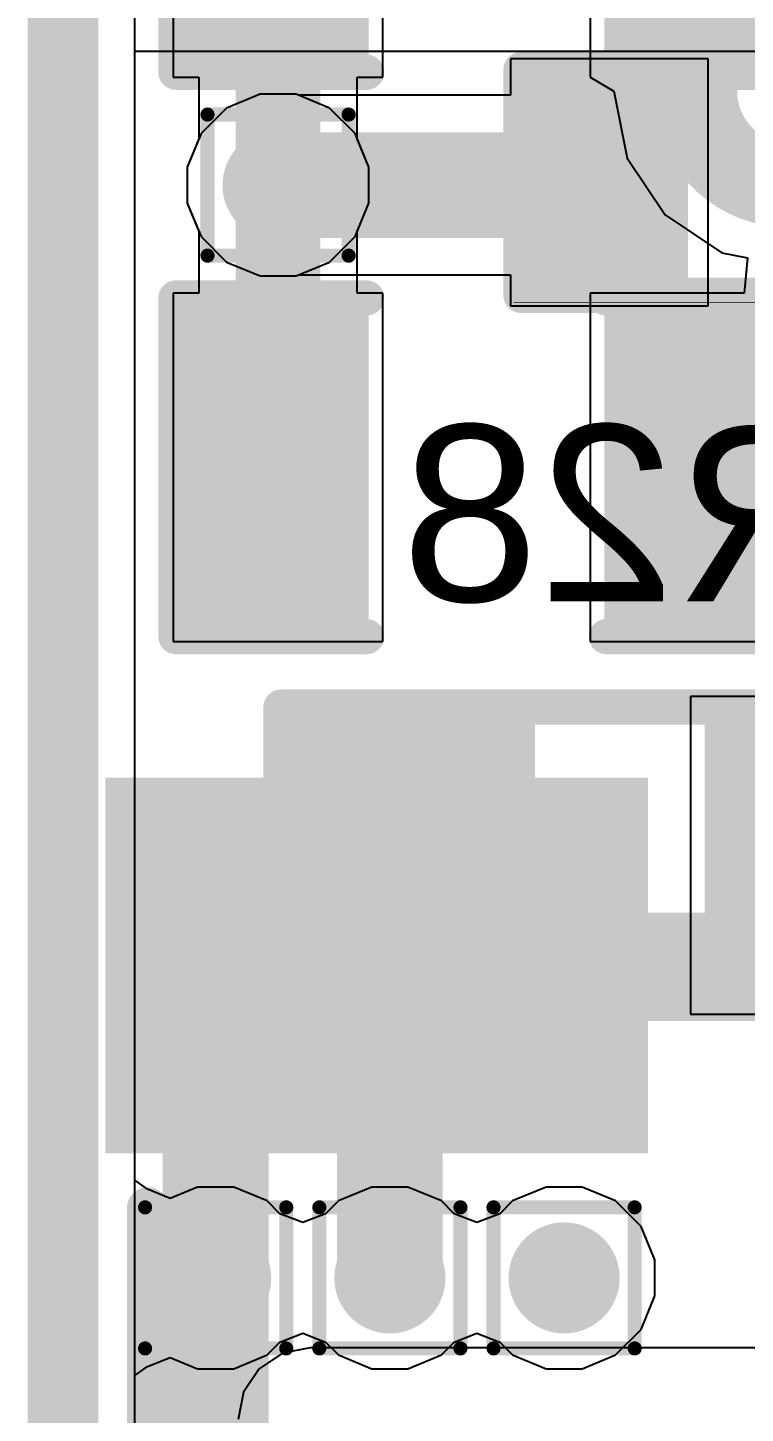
# Model space of a CAD drawing. Header units: inches. Extents: x -12 to 5355, y -7 to 5366.
# Drawn here: x -0.127 to 2.455, y 16.152 to 21.141 of the extents above; entities that cross this region are included whole.
import ezdxf

# ---------------------------------------------------------------- set-up
doc = ezdxf.new("R2010")
doc.units = ezdxf.units.IN
for name, color, linetype in [('Board Outline', 216, 'Continuous'), ('BOTTOM LAYER', 5, 'Continuous'), ('Bottom Overlay', 54, 'Continuous'), ('Bottom Paste', 16, 'Continuous'), ('Bottom Solder', 6, 'Continuous'), ('Drill Drawing', 1, 'Continuous'), ('GROUND1', 16, 'Continuous'), ('GROUND2', 156, 'Continuous'), ('POWER', 76, 'Continuous'), ('SIGNAL', 90, 'Continuous'), ('TOP LAYER', 1, 'Continuous'), ('Top Overlay', 2, 'Continuous'), ('Top Paste', 8, 'Continuous'), ('Top Solder', 216, 'Continuous'), ('Via Holes', 16, 'Continuous')]:
    doc.layers.add(name, color=color, linetype=linetype)
doc.styles.add('Arial', font='', dxfattribs={"height": 0.2})
doc.styles.get('Arial').set_extended_font_data('Arial')

# ---------------------------------------------------------------- blocks, each defined once
blk = doc.blocks.new('LED_0603_28')
at = {"layer": 'TOP LAYER'}
for points in [[(-0.99999546, 0.5000028099999999), (-0.49999646, 0.5000028099999999), (-0.49999646, -0.49999773), (-0.99999546, -0.49999773)], [(0.50000154, 0.5000028099999999), (1.00000054, 0.5000028099999999), (1.00000054, -0.49999773), (0.50000154, -0.49999773)]]:
    blk.add_hatch(color=1, dxfattribs=at).paths.add_polyline_path(points)
at = {"layer": 'Top Overlay'}
blk.add_hatch(color=2, dxfattribs=at).paths.add_polyline_path([(1.11759238, -0.6603796799999999), (1.7525873, -0.6603796799999999), (1.7525873, 0.66042032), (1.11759238, 0.66042032)])
at = {"layer": 'Top Paste'}
for points in [[(-0.99999546, 0.5000028099999999), (-0.49999646, 0.5000028099999999), (-0.49999646, -0.49999773), (-0.99999546, -0.49999773)], [(0.50000154, 0.5000028099999999), (1.00000054, 0.5000028099999999), (1.00000054, -0.49999773), (0.50000154, -0.49999773)]]:
    blk.add_hatch(color=8, dxfattribs=at).paths.add_polyline_path(points)
at = {"layer": 'Top Solder'}
for points in [[(-1.07619546, 0.57620281), (-0.4237964599999999, 0.57620281), (-0.4237964599999999, -0.57619773), (-1.07619546, -0.57619773)], [(0.42380154, 0.57620281), (1.07620054, 0.57620281), (1.07620054, -0.57619773), (0.42380154, -0.57619773)]]:
    blk.add_hatch(color=216, dxfattribs=at).paths.add_polyline_path(points)
at = {"layer": 'Top Overlay'}
for points in [[(-1.11759746, -0.6096025399999999, 0.127, 0.127, 0), (-1.11759746, 0.6096025399999999, 0.127, 0.127, 0)], [(-1.11759746, 0.6096025399999999, 0.127, 0.127, 0), (-0.4317974599999999, 0.6096, 0.127, 0.127, 0)], [(0.43180254, 0.6096, 0.127, 0.127, 0), (1.11760254, 0.6096025399999999, 0.127, 0.127, 0)], [(1.11760254, -0.6096025399999999, 0.127, 0.127, 0), (1.11760254, 0.6096025399999999, 0.127, 0.127, 0)], [(-1.11759746, -0.6096025399999999, 0.127, 0.127, 0), (-0.43179238, -0.6096025399999999, 0.127, 0.127, 0)], [(0.4317974599999999, -0.6096, 0.127, 0.127, 0), (1.11760254, -0.6096025399999999, 0.127, 0.127, 0)]]:
    blk.add_lwpolyline(points, format="xyseb", dxfattribs=at)
for points in [[(-1.14934746, 0.6096025399999999, 0.0635, 0.0635, 1), (-1.08584746, 0.6096025399999999, 0.0635, 0.0635, 1)], [(-1.14934746, 0.6096025399999999, 0.0635, 0.0635, 1), (-1.08584746, 0.6096025399999999, 0.0635, 0.0635, 1)], [(-0.46354746, 0.6096, 0.0635, 0.0635, 1), (-0.40004746, 0.6096, 0.0635, 0.0635, 1)], [(0.40005254, 0.6096, 0.0635, 0.0635, 1), (0.46355254, 0.6096, 0.0635, 0.0635, 1)], [(1.08585254, 0.6096025399999999, 0.0635, 0.0635, 1), (1.14935254, 0.6096025399999999, 0.0635, 0.0635, 1)], [(1.08585254, 0.6096025399999999, 0.0635, 0.0635, 1), (1.14935254, 0.6096025399999999, 0.0635, 0.0635, 1)], [(-1.14934746, -0.6096025399999999, 0.0635, 0.0635, 1), (-1.08584746, -0.6096025399999999, 0.0635, 0.0635, 1)], [(-1.14934746, -0.6096025399999999, 0.0635, 0.0635, 1), (-1.08584746, -0.6096025399999999, 0.0635, 0.0635, 1)], [(-0.46354238, -0.6096025399999999, 0.0635, 0.0635, 1), (-0.4000423799999999, -0.6096025399999999, 0.0635, 0.0635, 1)], [(0.40004746, -0.6096, 0.0635, 0.0635, 1), (0.46354746, -0.6096, 0.0635, 0.0635, 1)], [(1.08585254, -0.6096025399999999, 0.0635, 0.0635, 1), (1.14935254, -0.6096025399999999, 0.0635, 0.0635, 1)], [(1.08585254, -0.6096025399999999, 0.0635, 0.0635, 1), (1.14935254, -0.6096025399999999, 0.0635, 0.0635, 1)]]:
    blk.add_lwpolyline(points, format="xyseb", close=True, dxfattribs=at)
blk = doc.blocks.new('LED_0603_29')
at = {"layer": 'TOP LAYER'}
for points in [[(-0.999998, 0.5000002699999999), (-0.499999, 0.5000002699999999), (-0.499999, -0.5000002699999999), (-0.999998, -0.5000002699999999)], [(0.50000154, 0.5000002699999999), (1.00000054, 0.5000002699999999), (1.00000054, -0.5000002699999999), (0.50000154, -0.5000002699999999)]]:
    blk.add_hatch(color=1, dxfattribs=at).paths.add_polyline_path(points)
at = {"layer": 'Top Overlay'}
blk.add_hatch(color=2, dxfattribs=at).paths.add_polyline_path([(1.11758476, -0.66040508), (1.75257968, -0.66040508), (1.75257968, 0.66039492), (1.11758476, 0.66039492)])
at = {"layer": 'Top Paste'}
for points in [[(-0.999998, 0.5000002699999999), (-0.499999, 0.5000002699999999), (-0.499999, -0.5000002699999999), (-0.999998, -0.5000002699999999)], [(0.50000154, 0.5000002699999999), (1.00000054, 0.5000002699999999), (1.00000054, -0.5000002699999999), (0.50000154, -0.5000002699999999)]]:
    blk.add_hatch(color=8, dxfattribs=at).paths.add_polyline_path(points)
at = {"layer": 'Top Solder'}
for points in [[(-1.076198, 0.57620027), (-0.4237989999999999, 0.57620027), (-0.4237989999999999, -0.57620027), (-1.076198, -0.57620027)], [(0.42380154, 0.57620027), (1.07620054, 0.57620027), (1.07620054, -0.57620027), (0.42380154, -0.57620027)]]:
    blk.add_hatch(color=216, dxfattribs=at).paths.add_polyline_path(points)
at = {"layer": 'Top Overlay'}
for points in [[(-1.1176, -0.6096050799999999, 0.127, 0.127, 0), (-1.1176, 0.6096025399999999, 0.127, 0.127, 0)], [(-1.1176, 0.6096025399999999, 0.127, 0.127, 0), (-0.4318, 0.6096, 0.127, 0.127, 0)], [(0.4318, 0.6096, 0.127, 0.127, 0), (1.1176, 0.6096025399999999, 0.127, 0.127, 0)], [(1.1176, 0.6096025399999999, 0.127, 0.127, 0), (1.11760254, -0.60959746, 0.127, 0.127, 0)], [(-1.1176, -0.6096050799999999, 0.127, 0.127, 0), (-0.4317974599999999, -0.60959746, 0.127, 0.127, 0)], [(0.4318, -0.60959746, 0.127, 0.127, 0), (1.11760254, -0.60959746, 0.127, 0.127, 0)]]:
    blk.add_lwpolyline(points, format="xyseb", dxfattribs=at)
for points in [[(-1.14935, 0.6096025399999999, 0.0635, 0.0635, 1), (-1.08585, 0.6096025399999999, 0.0635, 0.0635, 1)], [(-1.14935, 0.6096025399999999, 0.0635, 0.0635, 1), (-1.08585, 0.6096025399999999, 0.0635, 0.0635, 1)], [(-0.46355, 0.6096, 0.0635, 0.0635, 1), (-0.40005, 0.6096, 0.0635, 0.0635, 1)], [(0.40005, 0.6096, 0.0635, 0.0635, 1), (0.46355, 0.6096, 0.0635, 0.0635, 1)], [(1.08585, 0.6096025399999999, 0.0635, 0.0635, 1), (1.14935, 0.6096025399999999, 0.0635, 0.0635, 1)], [(1.08585, 0.6096025399999999, 0.0635, 0.0635, 1), (1.14935, 0.6096025399999999, 0.0635, 0.0635, 1)], [(-1.14935, -0.6096050799999999, 0.0635, 0.0635, 1), (-1.08585, -0.6096050799999999, 0.0635, 0.0635, 1)], [(-1.14935, -0.6096050799999999, 0.0635, 0.0635, 1), (-1.08585, -0.6096050799999999, 0.0635, 0.0635, 1)], [(-0.46354746, -0.60959746, 0.0635, 0.0635, 1), (-0.40004746, -0.60959746, 0.0635, 0.0635, 1)], [(0.40005, -0.60959746, 0.0635, 0.0635, 1), (0.46355, -0.60959746, 0.0635, 0.0635, 1)], [(1.08585254, -0.60959746, 0.0635, 0.0635, 1), (1.14935254, -0.60959746, 0.0635, 0.0635, 1)], [(1.08585254, -0.60959746, 0.0635, 0.0635, 1), (1.14935254, -0.60959746, 0.0635, 0.0635, 1)]]:
    blk.add_lwpolyline(points, format="xyseb", close=True, dxfattribs=at)
blk = doc.blocks.new('R___0402_B_52')
at = {"layer": 'BOTTOM LAYER'}
for points in [[(-0.2413, 0.3175), (-0.2412999999999999, -0.3175), (-0.6985, -0.3175), (-0.6985, 0.3175)], [(0.6985, 0.3175), (0.6985, -0.3175), (0.2413, -0.3175), (0.2412999999999999, 0.3175)]]:
    blk.add_hatch(color=5, dxfattribs=at).paths.add_polyline_path(points)
at = {"layer": 'Bottom Paste'}
for points in [[(-0.2413, 0.3175), (-0.2412999999999999, -0.3175), (-0.6985, -0.3175), (-0.6985, 0.3175)], [(0.6985, 0.3175), (0.6985, -0.3175), (0.2413, -0.3175), (0.2412999999999999, 0.3175)]]:
    blk.add_hatch(color=16, dxfattribs=at).paths.add_polyline_path(points)
at = {"layer": 'Bottom Solder'}
for points in [[(-0.18629884, 0.37250116), (-0.1862988399999999, -0.37250116), (-0.75350116, -0.37250116), (-0.75350116, 0.37250116)], [(0.75350116, 0.37250116), (0.75350116, -0.37250116), (0.18629884, -0.37250116), (0.1862988399999999, 0.37250116)]]:
    blk.add_hatch(color=6, dxfattribs=at).paths.add_polyline_path(points)
at = {"layer": 'Bottom Overlay'}
for points in [[(-0.7874, 0.4064, 0.127, 0.127, 0), (-0.7874, -0.4064, 0.127, 0.127, 0)], [(0.7874, 0.4064, 0.127, 0.127, 0), (-0.7874, 0.4064, 0.127, 0.127, 0)], [(0.7874, 0.4064, 0.127, 0.127, 0), (0.7874, -0.4064, 0.127, 0.127, 0)], [(0.8128, 0.4318, 0.0032258, 0.0032258, 0), (-0.8128, 0.4318, 0.0032258, 0.0032258, 0)], [(0.7874, -0.4064, 0.127, 0.127, 0), (-0.7874, -0.4064, 0.127, 0.127, 0)]]:
    blk.add_lwpolyline(points, format="xyseb", dxfattribs=at)
for points in [[(-0.8191499999999999, 0.4064, 0.0635, 0.0635, 1), (-0.7556499999999999, 0.4064, 0.0635, 0.0635, 1)], [(-0.8191499999999999, 0.4064, 0.0635, 0.0635, 1), (-0.7556499999999999, 0.4064, 0.0635, 0.0635, 1)], [(0.7556499999999999, 0.4064, 0.0635, 0.0635, 1), (0.8191499999999999, 0.4064, 0.0635, 0.0635, 1)], [(0.7556499999999999, 0.4064, 0.0635, 0.0635, 1), (0.8191499999999999, 0.4064, 0.0635, 0.0635, 1)], [(-0.81360518, 0.4318, 0.0016129, 0.0016129, 1), (-0.8119948199999999, 0.4318, 0.0016129, 0.0016129, 1)], [(0.8119948199999999, 0.4318, 0.0016129, 0.0016129, 1), (0.81360518, 0.4318, 0.0016129, 0.0016129, 1)], [(-0.8191499999999999, -0.4064, 0.0635, 0.0635, 1), (-0.7556499999999999, -0.4064, 0.0635, 0.0635, 1)], [(-0.8191499999999999, -0.4064, 0.0635, 0.0635, 1), (-0.7556499999999999, -0.4064, 0.0635, 0.0635, 1)], [(0.7556499999999999, -0.4064, 0.0635, 0.0635, 1), (0.8191499999999999, -0.4064, 0.0635, 0.0635, 1)], [(0.7556499999999999, -0.4064, 0.0635, 0.0635, 1), (0.8191499999999999, -0.4064, 0.0635, 0.0635, 1)]]:
    blk.add_lwpolyline(points, format="xyseb", close=True, dxfattribs=at)
blk = doc.blocks.new('R___0603_B_74')
at = {"layer": 'BOTTOM LAYER'}
for points in [[(-1.143, -0.4445), (-1.143, 0.4445), (-0.3809999999999999, 0.4445), (-0.3809999999999999, -0.4445)], [(0.3809999999999999, -0.4445), (0.3809999999999999, 0.4445), (1.143, 0.4445), (1.143, -0.4445)]]:
    blk.add_hatch(color=5, dxfattribs=at).paths.add_polyline_path(points)
at = {"layer": 'Bottom Paste'}
for points in [[(-1.143, -0.4445), (-1.143, 0.4445), (-0.3809999999999999, 0.4445), (-0.3809999999999999, -0.4445)], [(0.3809999999999999, -0.4445), (0.3809999999999999, 0.4445), (1.143, 0.4445), (1.143, -0.4445)]]:
    blk.add_hatch(color=16, dxfattribs=at).paths.add_polyline_path(points)
at = {"layer": 'Bottom Solder'}
for points in [[(-1.2192, -0.5206999999999999), (-1.2192, 0.5206999999999999), (-0.3048, 0.5206999999999999), (-0.3048, -0.5206999999999999)], [(0.3048, -0.5206999999999999), (0.3048, 0.5206999999999999), (1.2192, 0.5206999999999999), (1.2192, -0.5206999999999999)]]:
    blk.add_hatch(color=6, dxfattribs=at).paths.add_polyline_path(points)
at = {"layer": 'Bottom Overlay'}
for points in [[(-1.2192, -0.5333974599999999, 0.127, 0.127, 0), (-1.2192, 0.5334, 0.127, 0.127, 0)], [(-1.2192, 0.5334, 0.127, 0.127, 0), (1.2192, 0.5334, 0.127, 0.127, 0)], [(1.2192, -0.5333974599999999, 0.127, 0.127, 0), (1.2192, 0.5334, 0.127, 0.127, 0)], [(-1.2192, -0.5333974599999999, 0.127, 0.127, 0), (1.2192, -0.5333974599999999, 0.127, 0.127, 0)]]:
    blk.add_lwpolyline(points, format="xyseb", dxfattribs=at)
for points in [[(-1.25095, 0.5334, 0.0635, 0.0635, 1), (-1.18745, 0.5334, 0.0635, 0.0635, 1)], [(-1.25095, 0.5334, 0.0635, 0.0635, 1), (-1.18745, 0.5334, 0.0635, 0.0635, 1)], [(1.18745, 0.5334, 0.0635, 0.0635, 1), (1.25095, 0.5334, 0.0635, 0.0635, 1)], [(1.18745, 0.5334, 0.0635, 0.0635, 1), (1.25095, 0.5334, 0.0635, 0.0635, 1)], [(-1.25095, -0.5333974599999999, 0.0635, 0.0635, 1), (-1.18745, -0.5333974599999999, 0.0635, 0.0635, 1)], [(-1.25095, -0.5333974599999999, 0.0635, 0.0635, 1), (-1.18745, -0.5333974599999999, 0.0635, 0.0635, 1)], [(1.18745, -0.5333974599999999, 0.0635, 0.0635, 1), (1.25095, -0.5333974599999999, 0.0635, 0.0635, 1)], [(1.18745, -0.5333974599999999, 0.0635, 0.0635, 1), (1.25095, -0.5333974599999999, 0.0635, 0.0635, 1)]]:
    blk.add_lwpolyline(points, format="xyseb", close=True, dxfattribs=at)
blk = doc.blocks.new('CONN_SMD_3P_1___SM03B_SRSS_TB_76')
at = {"layer": 'TOP LAYER'}
blk.add_hatch(color=1, dxfattribs=at).paths.add_polyline_path([(-3.19999995, -2.97499913), (-1.99999981, -2.97499913), (-1.99999981, -4.77499807), (-3.19999995, -4.77499807)])
at = {"layer": 'Top Paste'}
blk.add_hatch(color=8, dxfattribs=at).paths.add_polyline_path([(-3.19999995, -2.97499913), (-1.99999981, -2.97499913), (-1.99999981, -4.77499807), (-3.19999995, -4.77499807)])
at = {"layer": 'Top Solder'}
blk.add_hatch(color=216, dxfattribs=at).paths.add_polyline_path([(-3.27619995, -2.89879913), (-1.92379981, -2.89879913), (-1.92379981, -4.85119807), (-3.27619995, -4.85119807)])
at = {"layer": 'Top Overlay'}
for points in [[(-2.57493008, -2.6924, 0.1499997, 0.1499997, 0), (-2.57493008, -0.2999994, 0.1499997, 0.1499997, 0)], [(1.778, -4.699, 0.1499997, 0.1499997, 0), (-1.7272, -4.699, 0.1499997, 0.1499997, 0)]]:
    blk.add_lwpolyline(points, format="xyseb", dxfattribs=at)
for points in [[(-2.61243064, -2.6924, 0.07499858, 0.07499858, 1), (-2.53742952, -2.6924, 0.07499858, 0.07499858, 1)], [(-1.76470056, -4.699, 0.07499858, 0.07499858, 1), (-1.68969944, -4.699, 0.07499858, 0.07499858, 1)]]:
    blk.add_lwpolyline(points, format="xyseb", close=True, dxfattribs=at)

msp = doc.modelspace()

# ---------------------------------------------------------------- hatches: boundary and pattern name
at = {"layer": 'BOTTOM LAYER'}
h = msp.add_hatch(color=5, dxfattribs=at)
edge = h.paths.add_edge_path()
edge.add_arc((0.7740040399999999, 20.574), 0.1999996, 0, 360)
h = msp.add_hatch(color=5, dxfattribs=at)
edge = h.paths.add_edge_path()
edge.add_arc((0.549402, 16.63939776), 0.1999996, 0, 360)
h = msp.add_hatch(color=5, dxfattribs=at)
edge = h.paths.add_edge_path()
edge.add_arc((1.176401, 16.63939776), 0.1999996, 0, 360)
h = msp.add_hatch(color=5, dxfattribs=at)
edge = h.paths.add_edge_path()
edge.add_arc((1.8034, 16.63939776), 0.1999996, 0, 360)
at = {"layer": 'GROUND1'}
h = msp.add_hatch(color=16, dxfattribs=at)
edge = h.paths.add_edge_path()
edge.add_arc((0.7740040399999999, 20.574), 0.1999996, 0, 360)
h = msp.add_hatch(color=16, dxfattribs=at)
edge = h.paths.add_edge_path()
edge.add_arc((0.549402, 16.63939776), 0.1999996, 0, 360)
h = msp.add_hatch(color=16, dxfattribs=at)
edge = h.paths.add_edge_path()
edge.add_arc((1.176401, 16.63939776), 0.1999996, 0, 360)
h = msp.add_hatch(color=16, dxfattribs=at)
edge = h.paths.add_edge_path()
edge.add_arc((1.8034, 16.63939776), 0.1999996, 0, 360)
at = {"layer": 'GROUND2'}
h = msp.add_hatch(color=156, dxfattribs=at)
edge = h.paths.add_edge_path()
edge.add_arc((0.7740040399999999, 20.574), 0.1999996, 0, 360)
h = msp.add_hatch(color=156, dxfattribs=at)
edge = h.paths.add_edge_path()
edge.add_arc((0.549402, 16.63939776), 0.1999996, 0, 360)
h = msp.add_hatch(color=156, dxfattribs=at)
edge = h.paths.add_edge_path()
edge.add_arc((1.176401, 16.63939776), 0.1999996, 0, 360)
h = msp.add_hatch(color=156, dxfattribs=at)
edge = h.paths.add_edge_path()
edge.add_arc((1.8034, 16.63939776), 0.1999996, 0, 360)
at = {"layer": 'POWER'}
h = msp.add_hatch(color=76, dxfattribs=at)
edge = h.paths.add_edge_path()
edge.add_arc((0.7740040399999999, 20.574), 0.1999996, 0, 360)
h = msp.add_hatch(color=76, dxfattribs=at)
edge = h.paths.add_edge_path()
edge.add_arc((0.549402, 16.63939776), 0.1999996, 0, 360)
h = msp.add_hatch(color=76, dxfattribs=at)
edge = h.paths.add_edge_path()
edge.add_arc((1.176401, 16.63939776), 0.1999996, 0, 360)
h = msp.add_hatch(color=76, dxfattribs=at)
edge = h.paths.add_edge_path()
edge.add_arc((1.8034, 16.63939776), 0.1999996, 0, 360)
at = {"layer": 'SIGNAL'}
h = msp.add_hatch(color=90, dxfattribs=at)
edge = h.paths.add_edge_path()
edge.add_arc((0.7740040399999999, 20.574), 0.1999996, 0, 360)
h = msp.add_hatch(color=90, dxfattribs=at)
edge = h.paths.add_edge_path()
edge.add_arc((0.549402, 16.63939776), 0.1999996, 0, 360)
h = msp.add_hatch(color=90, dxfattribs=at)
edge = h.paths.add_edge_path()
edge.add_arc((1.176401, 16.63939776), 0.1999996, 0, 360)
h = msp.add_hatch(color=90, dxfattribs=at)
edge = h.paths.add_edge_path()
edge.add_arc((1.8034, 16.63939776), 0.1999996, 0, 360)
at = {"layer": 'TOP LAYER'}
h = msp.add_hatch(color=1, dxfattribs=at)
edge = h.paths.add_edge_path()
edge.add_arc((0.7740040399999999, 20.574), 0.1999996, 0, 360)
h = msp.add_hatch(color=1, dxfattribs=at)
edge = h.paths.add_edge_path()
edge.add_arc((0.549402, 16.63939776), 0.1999996, 0, 360)
h = msp.add_hatch(color=1, dxfattribs=at)
edge = h.paths.add_edge_path()
edge.add_arc((1.176401, 16.63939776), 0.1999996, 0, 360)
h = msp.add_hatch(color=1, dxfattribs=at)
edge = h.paths.add_edge_path()
edge.add_arc((1.8034, 16.63939776), 0.1999996, 0, 360)
at = {"layer": 'Via Holes'}
h = msp.add_hatch(color=7, dxfattribs=at)
edge = h.paths.add_edge_path()
edge.add_arc((0.7740040399999999, 20.574), 0.0999998, 0, 360)
h = msp.add_hatch(color=7, dxfattribs=at)
edge = h.paths.add_edge_path()
edge.add_arc((0.549402, 16.63939776), 0.0999998, 0, 360)
h = msp.add_hatch(color=7, dxfattribs=at)
edge = h.paths.add_edge_path()
edge.add_arc((1.176401, 16.63939776), 0.0999998, 0, 360)
h = msp.add_hatch(color=7, dxfattribs=at)
edge = h.paths.add_edge_path()
edge.add_arc((1.8034, 16.63939776), 0.0999998, 0, 360)

# ---------------------------------------------------------------- linework, layer by layer
at = {"layer": 'Board Outline'}
for points in [[(0, 18.7706, 0.254, 0.254, 0), (0, 28.4734, 0.254, 0.254, 0)], [(0, 0, 0.254, 0.254, 0), (0, 18.7706, 0.254, 0.254, 0)]]:
    msp.add_lwpolyline(points, format="xyseb", dxfattribs=at)
msp.add_lwpolyline([(-0.0635, 18.7706, 0.127, 0.127, 1), (0.0635, 18.7706, 0.127, 0.127, 1)], format="xyseb", close=True, dxfattribs=at)
msp.add_lwpolyline([(-0.0635, 18.7706, 0.127, 0.127, 1), (0.0635, 18.7706, 0.127, 0.127, 1)], format="xyseb", close=True, dxfattribs=at)
at = {"layer": 'BOTTOM LAYER'}
for p, q in [((0.25896316, 5.06394466), (0.25896316, 22.59572316)), ((2.32147872, 21.02799452), (1.61027872, 21.02799452)), ((1.61027872, 21.02799452), (1.61027872, 20.89772046)), ((2.32147872, 20.13899452), (2.32147872, 21.02799452)), ((0.70895972, 20.9009996), (0.58877454, 20.8512156)), ((0.8390483599999999, 20.9009996), (0.70895972, 20.9009996)), ((0.84696554, 20.89772046), (0.8390483599999999, 20.9009996)), ((1.61027872, 20.89772046), (0.84696554, 20.89772046)), ((0.58877454, 20.8512156), (0.4967884399999999, 20.7592295)), ((0.4967884399999999, 20.7592295), (0.4470044399999999, 20.63904432)), ((0.4470044399999999, 20.63904432), (0.4470044399999999, 20.50895568)), ((0.4470044399999999, 20.50895568), (0.4967884399999999, 20.3887705)), ((0.4967884399999999, 20.3887705), (0.58877454, 20.2967844)), ((0.58877454, 20.2967844), (0.70895972, 20.2470004)), ((0.70895972, 20.2470004), (0.8390483599999999, 20.2470004)), ((0.8390483599999999, 20.2470004), (0.84696554, 20.25027954)), ((0.84696554, 20.25027954), (1.61027872, 20.25027954)), ((1.61027872, 20.25027954), (1.61027872, 20.13899452)), ((1.61027872, 20.13899452), (2.32147872, 20.13899452)), ((2.85966916, 18.7325), (2.25797872, 18.7325)), ((2.25797872, 18.7325), (2.25797872, 17.5895)), ((2.25797872, 17.5895), (3.27397872, 17.5895)), ((0.78989428, 16.36826292), (0.70587616, 16.31212384)), ((0.889, 16.38797586), (0.78989428, 16.36826292)), ((5.570324139999999, 16.38797586), (0.889, 16.38797586)), ((0.70587616, 16.31212384), (0.64973708, 16.22810572)), ((0.64973708, 16.22810572), (0.63002414, 16.129))]:
    msp.add_line(p, q, dxfattribs=at)
for points in [[(0.7740040399999999, 20.574, 0.3809999999999999, 0.3809999999999999, 0), (1.9563842, 20.574, 0.3809999999999999, 0.3809999999999999, 0)], [(1.176401, 16.63939776, 0.3809999999999999, 0.3809999999999999, 0), (1.176401, 18.09542228, 0.3809999999999999, 0.3809999999999999, 0)], [(1.176401, 18.09542228, 0.127, 0.127, 0), (1.24197872, 18.161, 0.127, 0.127, 0)]]:
    msp.add_lwpolyline(points, format="xyseb", dxfattribs=at)
for points in [[(0.67875404, 20.574, 0.1905, 0.1905, 1), (0.86925404, 20.574, 0.1905, 0.1905, 1)], [(1.8611342, 20.574, 0.1905, 0.1905, 1), (2.0516342, 20.574, 0.1905, 0.1905, 1)], [(1.081151, 18.09542228, 0.1905, 0.1905, 1), (1.271651, 18.09542228, 0.1905, 0.1905, 1)], [(1.21022872, 18.161, 0.0635, 0.0635, 1), (1.27372872, 18.161, 0.0635, 0.0635, 1)], [(1.144651, 18.09542228, 0.0635, 0.0635, 1), (1.208151, 18.09542228, 0.0635, 0.0635, 1)], [(1.081151, 16.63939776, 0.1905, 0.1905, 1), (1.271651, 16.63939776, 0.1905, 0.1905, 1)]]:
    msp.add_lwpolyline(points, format="xyseb", close=True, dxfattribs=at)
at = {"layer": 'Drill Drawing'}
for points in [[(0.52000404, 20.828, 0.0508, 0.0508, 0), (1.02800404, 20.828, 0.0508, 0.0508, 0)], [(0.52000404, 20.32, 0.0508, 0.0508, 0), (0.52000404, 20.828, 0.0508, 0.0508, 0)], [(1.02800404, 20.32, 0.0508, 0.0508, 0), (1.02800404, 20.828, 0.0508, 0.0508, 0)], [(0.52000404, 20.32, 0.0508, 0.0508, 0), (1.02800404, 20.32, 0.0508, 0.0508, 0)], [(0.295402, 16.89339776, 0.0508, 0.0508, 0), (0.803402, 16.89339776, 0.0508, 0.0508, 0)], [(0.295402, 16.38539776, 0.0508, 0.0508, 0), (0.295402, 16.89339776, 0.0508, 0.0508, 0)], [(0.803402, 16.38539776, 0.0508, 0.0508, 0), (0.803402, 16.89339776, 0.0508, 0.0508, 0)], [(0.9224009999999999, 16.89339776, 0.0508, 0.0508, 0), (1.430401, 16.89339776, 0.0508, 0.0508, 0)], [(0.9224009999999999, 16.38539776, 0.0508, 0.0508, 0), (0.9224009999999999, 16.89339776, 0.0508, 0.0508, 0)], [(1.430401, 16.38539776, 0.0508, 0.0508, 0), (1.430401, 16.89339776, 0.0508, 0.0508, 0)], [(1.5494, 16.89339776, 0.0508, 0.0508, 0), (2.0574, 16.89339776, 0.0508, 0.0508, 0)], [(1.5494, 16.38539776, 0.0508, 0.0508, 0), (1.5494, 16.89339776, 0.0508, 0.0508, 0)], [(2.0574, 16.38539776, 0.0508, 0.0508, 0), (2.0574, 16.89339776, 0.0508, 0.0508, 0)], [(0.295402, 16.38539776, 0.0508, 0.0508, 0), (0.803402, 16.38539776, 0.0508, 0.0508, 0)], [(0.9224009999999999, 16.38539776, 0.0508, 0.0508, 0), (1.430401, 16.38539776, 0.0508, 0.0508, 0)], [(1.5494, 16.38539776, 0.0508, 0.0508, 0), (2.0574, 16.38539776, 0.0508, 0.0508, 0)]]:
    msp.add_lwpolyline(points, format="xyseb", dxfattribs=at)
for points in [[(0.50730404, 20.828, 0.0254, 0.0254, 1), (0.53270404, 20.828, 0.0254, 0.0254, 1)], [(0.50730404, 20.828, 0.0254, 0.0254, 1), (0.53270404, 20.828, 0.0254, 0.0254, 1)], [(1.01530404, 20.828, 0.0254, 0.0254, 1), (1.04070404, 20.828, 0.0254, 0.0254, 1)], [(1.01530404, 20.828, 0.0254, 0.0254, 1), (1.04070404, 20.828, 0.0254, 0.0254, 1)], [(0.50730404, 20.32, 0.0254, 0.0254, 1), (0.53270404, 20.32, 0.0254, 0.0254, 1)], [(0.50730404, 20.32, 0.0254, 0.0254, 1), (0.53270404, 20.32, 0.0254, 0.0254, 1)], [(1.01530404, 20.32, 0.0254, 0.0254, 1), (1.04070404, 20.32, 0.0254, 0.0254, 1)], [(1.01530404, 20.32, 0.0254, 0.0254, 1), (1.04070404, 20.32, 0.0254, 0.0254, 1)], [(0.282702, 16.89339776, 0.0254, 0.0254, 1), (0.308102, 16.89339776, 0.0254, 0.0254, 1)], [(0.282702, 16.89339776, 0.0254, 0.0254, 1), (0.308102, 16.89339776, 0.0254, 0.0254, 1)], [(0.790702, 16.89339776, 0.0254, 0.0254, 1), (0.8161019999999999, 16.89339776, 0.0254, 0.0254, 1)], [(0.790702, 16.89339776, 0.0254, 0.0254, 1), (0.8161019999999999, 16.89339776, 0.0254, 0.0254, 1)], [(0.909701, 16.89339776, 0.0254, 0.0254, 1), (0.935101, 16.89339776, 0.0254, 0.0254, 1)], [(0.909701, 16.89339776, 0.0254, 0.0254, 1), (0.935101, 16.89339776, 0.0254, 0.0254, 1)], [(1.417701, 16.89339776, 0.0254, 0.0254, 1), (1.443101, 16.89339776, 0.0254, 0.0254, 1)], [(1.417701, 16.89339776, 0.0254, 0.0254, 1), (1.443101, 16.89339776, 0.0254, 0.0254, 1)], [(1.5367, 16.89339776, 0.0254, 0.0254, 1), (1.5621, 16.89339776, 0.0254, 0.0254, 1)], [(1.5367, 16.89339776, 0.0254, 0.0254, 1), (1.5621, 16.89339776, 0.0254, 0.0254, 1)], [(2.0447, 16.89339776, 0.0254, 0.0254, 1), (2.0701, 16.89339776, 0.0254, 0.0254, 1)], [(2.0447, 16.89339776, 0.0254, 0.0254, 1), (2.0701, 16.89339776, 0.0254, 0.0254, 1)], [(0.282702, 16.38539776, 0.0254, 0.0254, 1), (0.308102, 16.38539776, 0.0254, 0.0254, 1)], [(0.282702, 16.38539776, 0.0254, 0.0254, 1), (0.308102, 16.38539776, 0.0254, 0.0254, 1)], [(0.790702, 16.38539776, 0.0254, 0.0254, 1), (0.8161019999999999, 16.38539776, 0.0254, 0.0254, 1)], [(0.790702, 16.38539776, 0.0254, 0.0254, 1), (0.8161019999999999, 16.38539776, 0.0254, 0.0254, 1)], [(0.909701, 16.38539776, 0.0254, 0.0254, 1), (0.935101, 16.38539776, 0.0254, 0.0254, 1)], [(0.909701, 16.38539776, 0.0254, 0.0254, 1), (0.935101, 16.38539776, 0.0254, 0.0254, 1)], [(1.417701, 16.38539776, 0.0254, 0.0254, 1), (1.443101, 16.38539776, 0.0254, 0.0254, 1)], [(1.417701, 16.38539776, 0.0254, 0.0254, 1), (1.443101, 16.38539776, 0.0254, 0.0254, 1)], [(1.5367, 16.38539776, 0.0254, 0.0254, 1), (1.5621, 16.38539776, 0.0254, 0.0254, 1)], [(1.5367, 16.38539776, 0.0254, 0.0254, 1), (1.5621, 16.38539776, 0.0254, 0.0254, 1)], [(2.0447, 16.38539776, 0.0254, 0.0254, 1), (2.0701, 16.38539776, 0.0254, 0.0254, 1)], [(2.0447, 16.38539776, 0.0254, 0.0254, 1), (2.0701, 16.38539776, 0.0254, 0.0254, 1)]]:
    msp.add_lwpolyline(points, format="xyseb", close=True, dxfattribs=at)
at = {"layer": 'GROUND1'}
for p, q in [((0.25896316, 5.06394466), (0.25896316, 22.59572316)), ((0.70895972, 20.9009996), (0.58877454, 20.8512156)), ((0.8390483599999999, 20.9009996), (0.70895972, 20.9009996)), ((0.95923354, 20.8512156), (0.8390483599999999, 20.9009996)), ((0.58877454, 20.8512156), (0.4967884399999999, 20.7592295)), ((1.05121964, 20.7592295), (0.95923354, 20.8512156)), ((0.4967884399999999, 20.7592295), (0.4470044399999999, 20.63904432)), ((1.10100364, 20.63904432), (1.05121964, 20.7592295)), ((0.4470044399999999, 20.63904432), (0.4470044399999999, 20.50895568)), ((1.10100364, 20.50895568), (1.10100364, 20.63904432)), ((0.4470044399999999, 20.50895568), (0.4967884399999999, 20.3887705)), ((1.05121964, 20.3887705), (1.10100364, 20.50895568)), ((0.4967884399999999, 20.3887705), (0.58877454, 20.2967844)), ((0.95923354, 20.2967844), (1.05121964, 20.3887705)), ((0.58877454, 20.2967844), (0.70895972, 20.2470004)), ((0.8390483599999999, 20.2470004), (0.95923354, 20.2967844)), ((0.70895972, 20.2470004), (0.8390483599999999, 20.2470004))]:
    msp.add_line(p, q, dxfattribs=at)
at = {"layer": 'GROUND2'}
for p, q in [((0.25896316, 5.06394466), (0.25896316, 22.59904802)), ((0.70895972, 20.9009996), (0.58877454, 20.8512156)), ((0.8390483599999999, 20.9009996), (0.70895972, 20.9009996)), ((0.95923354, 20.8512156), (0.8390483599999999, 20.9009996)), ((0.58877454, 20.8512156), (0.4967884399999999, 20.7592295)), ((1.05121964, 20.7592295), (0.95923354, 20.8512156)), ((0.4967884399999999, 20.7592295), (0.4470044399999999, 20.63904432)), ((1.10100364, 20.63904432), (1.05121964, 20.7592295)), ((0.4470044399999999, 20.63904432), (0.4470044399999999, 20.50895568)), ((1.10100364, 20.50895568), (1.10100364, 20.63904432)), ((0.4470044399999999, 20.50895568), (0.4967884399999999, 20.3887705)), ((1.05121964, 20.3887705), (1.10100364, 20.50895568)), ((0.4967884399999999, 20.3887705), (0.58877454, 20.2967844)), ((0.95923354, 20.2967844), (1.05121964, 20.3887705)), ((0.58877454, 20.2967844), (0.70895972, 20.2470004)), ((0.8390483599999999, 20.2470004), (0.95923354, 20.2967844)), ((0.70895972, 20.2470004), (0.8390483599999999, 20.2470004))]:
    msp.add_line(p, q, dxfattribs=at)
at = {"layer": 'POWER'}
for p, q in [((0.25896316, 16.99100996), (0.25896316, 21.0566)), ((0.25896316, 21.0566), (11.01122512, 21.0566)), ((0.70895972, 20.9009996), (0.58877454, 20.8512156)), ((0.8390483599999999, 20.9009996), (0.70895972, 20.9009996)), ((0.95923354, 20.8512156), (0.8390483599999999, 20.9009996)), ((0.58877454, 20.8512156), (0.4967884399999999, 20.7592295)), ((1.05121964, 20.7592295), (0.95923354, 20.8512156)), ((0.4967884399999999, 20.7592295), (0.4470044399999999, 20.63904432)), ((1.10100364, 20.63904432), (1.05121964, 20.7592295)), ((0.4470044399999999, 20.63904432), (0.4470044399999999, 20.50895568)), ((1.10100364, 20.50895568), (1.10100364, 20.63904432)), ((0.4470044399999999, 20.50895568), (0.4967884399999999, 20.3887705)), ((1.05121964, 20.3887705), (1.10100364, 20.50895568)), ((0.4967884399999999, 20.3887705), (0.58877454, 20.2967844)), ((0.95923354, 20.2967844), (1.05121964, 20.3887705)), ((0.58877454, 20.2967844), (0.70895972, 20.2470004)), ((0.8390483599999999, 20.2470004), (0.95923354, 20.2967844)), ((0.70895972, 20.2470004), (0.8390483599999999, 20.2470004)), ((0.30453076, 16.95879006), (0.25896316, 16.99100996)), ((0.48435768, 16.96639736), (0.38596316, 16.92564052)), ((0.6144463199999999, 16.96639736), (0.48435768, 16.96639736)), ((0.7346315, 16.91661336), (0.6144463199999999, 16.96639736)), ((1.11135668, 16.96639736), (0.9911715, 16.91661336)), ((1.24144532, 16.96639736), (1.11135668, 16.96639736)), ((1.3616305, 16.91661336), (1.24144532, 16.96639736)), ((1.73835568, 16.96639736), (1.6181705, 16.91661336)), ((1.86844432, 16.96639736), (1.73835568, 16.96639736)), ((1.9886295, 16.91661336), (1.86844432, 16.96639736)), ((0.38596316, 16.92564052), (0.30453076, 16.95879006)), ((0.78072742, 16.87051744), (0.7346315, 16.91661336)), ((0.9911715, 16.91661336), (0.94507558, 16.87051744)), ((1.40772642, 16.87051744), (1.3616305, 16.91661336)), ((1.6181705, 16.91661336), (1.57207458, 16.87051744)), ((2.0806156, 16.82462726), (1.9886295, 16.91661336)), ((0.8629015, 16.83868362), (0.78072742, 16.87051744)), ((0.94507558, 16.87051744), (0.8629015, 16.83868362)), ((1.4899005, 16.83868362), (1.40772642, 16.87051744)), ((1.57207458, 16.87051744), (1.4899005, 16.83868362)), ((2.1303996, 16.70444208), (2.0806156, 16.82462726)), ((2.1303996, 16.57435344), (2.1303996, 16.70444208)), ((2.0806156, 16.45416826), (2.1303996, 16.57435344)), ((0.78072742, 16.40827808), (0.8629015, 16.4401119)), ((0.8629015, 16.4401119), (0.94507558, 16.40827808)), ((1.40772642, 16.40827808), (1.4899005, 16.4401119)), ((1.4899005, 16.4401119), (1.57207458, 16.40827808)), ((1.9886295, 16.36218216), (2.0806156, 16.45416826)), ((0.7346315, 16.36218216), (0.78072742, 16.40827808)), ((0.94507558, 16.40827808), (0.9911715, 16.36218216)), ((1.3616305, 16.36218216), (1.40772642, 16.40827808)), ((1.57207458, 16.40827808), (1.6181705, 16.36218216)), ((0.25896316, 16.28778556), (0.30453076, 16.32000546)), ((0.30453076, 16.32000546), (0.38596316, 16.353155)), ((0.38596316, 16.353155), (0.48435768, 16.31239816)), ((0.6144463199999999, 16.31239816), (0.7346315, 16.36218216)), ((0.9911715, 16.36218216), (1.11135668, 16.31239816)), ((1.24144532, 16.31239816), (1.3616305, 16.36218216)), ((1.6181705, 16.36218216), (1.73835568, 16.31239816)), ((1.86844432, 16.31239816), (1.9886295, 16.36218216)), ((0.25896316, 13.208), (0.25896316, 16.28778556)), ((0.48435768, 16.31239816), (0.6144463199999999, 16.31239816)), ((1.11135668, 16.31239816), (1.24144532, 16.31239816)), ((1.73835568, 16.31239816), (1.86844432, 16.31239816))]:
    msp.add_line(p, q, dxfattribs=at)
at = {"layer": 'SIGNAL'}
for p, q in [((0.25896316, 5.06394466), (0.25896316, 22.59904802)), ((0.70895972, 20.9009996), (0.58877454, 20.8512156)), ((0.8390483599999999, 20.9009996), (0.70895972, 20.9009996)), ((0.95923354, 20.8512156), (0.8390483599999999, 20.9009996)), ((0.58877454, 20.8512156), (0.4967884399999999, 20.7592295)), ((1.05121964, 20.7592295), (0.95923354, 20.8512156)), ((0.4967884399999999, 20.7592295), (0.4470044399999999, 20.63904432)), ((1.10100364, 20.63904432), (1.05121964, 20.7592295)), ((0.4470044399999999, 20.63904432), (0.4470044399999999, 20.50895568)), ((1.10100364, 20.50895568), (1.10100364, 20.63904432)), ((0.4470044399999999, 20.50895568), (0.4967884399999999, 20.3887705)), ((1.05121964, 20.3887705), (1.10100364, 20.50895568)), ((0.4967884399999999, 20.3887705), (0.58877454, 20.2967844)), ((0.95923354, 20.2967844), (1.05121964, 20.3887705)), ((0.58877454, 20.2967844), (0.70895972, 20.2470004)), ((0.8390483599999999, 20.2470004), (0.95923354, 20.2967844)), ((0.70895972, 20.2470004), (0.8390483599999999, 20.2470004))]:
    msp.add_line(p, q, dxfattribs=at)
at = {"layer": 'TOP LAYER'}
for p, q in [((0.25896316, 5.06394466), (0.25896316, 22.59572316)), ((0.39700454, 22.21700154), (0.39700454, 20.96300354)), ((1.15100354, 20.96300354), (1.15100354, 22.21700154)), ((1.89700154, 22.21700154), (1.89700154, 20.96300354)), ((0.39700454, 20.96300354), (0.4891303399999999, 20.96300354)), ((0.4891303399999999, 20.96300354), (0.4891303399999999, 20.74074084)), ((1.05887774, 20.74074084), (1.05887774, 20.96300354)), ((1.05887774, 20.96300354), (1.15100354, 20.96300354)), ((1.89700154, 20.96300354), (1.98250556, 20.91200288)), ((1.98250556, 20.91200288), (2.03042266, 20.67110674)), ((0.4891303399999999, 20.74074084), (0.4470044399999999, 20.63904432)), ((1.10100364, 20.63904432), (1.05887774, 20.74074084)), ((2.03042266, 20.67110674), (2.16688162, 20.46688058)), ((0.4470044399999999, 20.63904432), (0.4470044399999999, 20.50895568)), ((1.10100364, 20.50895568), (1.10100364, 20.63904432)), ((0.4470044399999999, 20.50895568), (0.4891303399999999, 20.40725916)), ((1.05887774, 20.40725916), (1.10100364, 20.50895568)), ((2.16688162, 20.46688058), (2.37110778, 20.33042162)), ((0.4891303399999999, 20.40725916), (0.4891303399999999, 20.184999)), ((1.05887774, 20.184999), (1.05887774, 20.40725916)), ((2.37110778, 20.33042162), (2.4637238, 20.311999)), ((2.4637238, 20.311999), (2.45121684, 20.184999)), ((0.4891303399999999, 20.184999), (0.397002, 20.184999)), ((0.397002, 20.184999), (0.397002, 18.931001)), ((1.151001, 20.184999), (1.05887774, 20.184999)), ((1.151001, 18.931001), (1.151001, 20.184999)), ((2.45121684, 20.184999), (1.89700154, 20.184999)), ((1.89700154, 20.184999), (1.89700154, 18.931001)), ((0.397002, 18.931001), (1.151001, 18.931001)), ((1.89700154, 18.931001), (2.65100054, 18.931001))]:
    msp.add_line(p, q, dxfattribs=at)
for points in [[(0.7740040399999999, 19.558, 0.3048, 0.3048, 0), (0.7740040399999999, 21.59000254, 0.3048, 0.3048, 0)], [(2.27400104, 20.91200542, 0.3048, 0.3048, 0), (2.27400104, 21.59000254, 0.3048, 0.3048, 0)], [(2.61200646, 20.574, 0.3048, 0.3048, -0.4142135623730951), (2.27400104, 20.91200542, 0.3048, 0.3048, 0)], [(2.27400104, 19.558, 0.3048, 0.3048, 0), (6.35, 19.558, 0.3048, 0.3048, 0)], [(0.7740014999999999, 19.558, 0.1999996, 0.1999996, 0), (0.7740040399999999, 19.558, 0.1999996, 0.1999996, 0)], [(0.549402, 17.35429854, 0.3809999999999999, 0.3809999999999999, 0), (0.9589033399999999, 17.76379988, 0.3809999999999999, 0.3809999999999999, 0)], [(0.9589033399999999, 17.76379988, 0.3809999999999999, 0.3809999999999999, 0), (1.1288014, 17.76379988, 0.3809999999999999, 0.3809999999999999, 0)], [(1.1288014, 17.76379988, 0.3809999999999999, 0.3809999999999999, 0), (4.473315919999999, 17.76379988, 0.3809999999999999, 0.3809999999999999, 0)], [(0.549402, 16.63939776, 0.3809999999999999, 0.3809999999999999, 0), (0.549402, 17.35429854, 0.3809999999999999, 0.3809999999999999, 0)], [(0.549402, 11.439398, 0.3809999999999999, 0.3809999999999999, 0), (0.549402, 16.63939776, 0.3809999999999999, 0.3809999999999999, 0)]]:
    msp.add_lwpolyline(points, format="xyseb", dxfattribs=at)
for points in [[(2.19780104, 20.91200542, 0.1524, 0.1524, 1), (2.35020104, 20.91200542, 0.1524, 0.1524, 1)], [(2.19780104, 20.91200542, 0.1524, 0.1524, 1), (2.35020104, 20.91200542, 0.1524, 0.1524, 1)], [(0.69780404, 19.558, 0.1524, 0.1524, 1), (0.8502040399999999, 19.558, 0.1524, 0.1524, 1)], [(2.19780104, 19.558, 0.1524, 0.1524, 1), (2.35020104, 19.558, 0.1524, 0.1524, 1)], [(0.7240016, 19.558, 0.0999998, 0.0999998, 1), (0.8240013999999999, 19.558, 0.0999998, 0.0999998, 1)], [(0.72400414, 19.558, 0.0999998, 0.0999998, 1), (0.82400394, 19.558, 0.0999998, 0.0999998, 1)], [(0.8636533399999999, 17.76379988, 0.1905, 0.1905, 1), (1.05415334, 17.76379988, 0.1905, 0.1905, 1)], [(0.8636533399999999, 17.76379988, 0.1905, 0.1905, 1), (1.05415334, 17.76379988, 0.1905, 0.1905, 1)], [(1.0335514, 17.76379988, 0.1905, 0.1905, 1), (1.2240514, 17.76379988, 0.1905, 0.1905, 1)], [(1.0335514, 17.76379988, 0.1905, 0.1905, 1), (1.2240514, 17.76379988, 0.1905, 0.1905, 1)], [(0.454152, 17.35429854, 0.1905, 0.1905, 1), (0.644652, 17.35429854, 0.1905, 0.1905, 1)], [(0.454152, 17.35429854, 0.1905, 0.1905, 1), (0.644652, 17.35429854, 0.1905, 0.1905, 1)], [(0.454152, 16.63939776, 0.1905, 0.1905, 1), (0.644652, 16.63939776, 0.1905, 0.1905, 1)], [(0.454152, 16.63939776, 0.1905, 0.1905, 1), (0.644652, 16.63939776, 0.1905, 0.1905, 1)]]:
    msp.add_lwpolyline(points, format="xyseb", close=True, dxfattribs=at)

# ---------------------------------------------------------------- block references
for name, p in [('LED_0603_28', (1.524, 21.59)), ('LED_0603_29', (1.524, 19.558)), ('R___0603_B_74', (2.00397872, 18.161))]:
    msp.add_blockref(name, p)
for name, p, rotation in [('R___0402_B_52', (2.43577872, 20.58349452), 180), ('CONN_SMD_3P_1___SM03B_SRSS_TB_76', (5.0038, 15.1638), 270)]:
    msp.add_blockref(name, p, dxfattribs=dict(rotation=rotation))

# ---------------------------------------------------------------- texts
at = {"layer": 'Bottom Overlay', "style": 'Arial', "text_generation_flag": 2}
msp.add_text('R28', height=0.635, dxfattribs=at).set_placement((2.8448, 19.0754))

doc.saveas('drawing.dxf')
